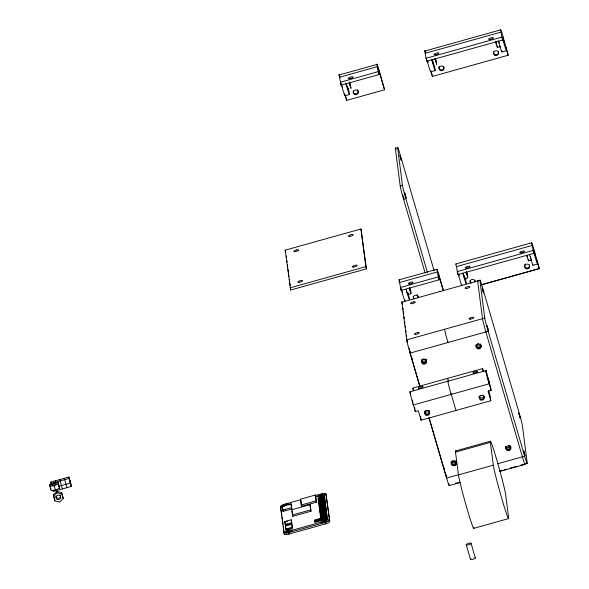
<?xml version="1.0" encoding="UTF-8"?>
<svg xmlns="http://www.w3.org/2000/svg" width="589" height="589" viewBox="0 0 589 589"><rect width="100%" height="100%" fill="white"/><g stroke="black" fill="none" stroke-linecap="round" stroke-linejoin="round"><path stroke-width="0.88" d="M531.631 242.808L533.767 253.373L457.977 274.548L455.842 263.975L531.631 242.808A11.029 0.464 74.4 0 1 534.201 250.318L539.296 268.613L481.132 284.862L539.296 268.591L536.984 260.713L537.374 262.451A11.029 0.464 74.4 0 1 536.726 262.046A11.029 0.464 74.4 0 1 533.465 250.995L533.767 253.373M510.361 446.219C509.721 448.06 506.901 448.317 505.892 446.668M455.768 461.504C455.142 463.212 452.551 463.565 451.483 462.1M53.356 494.915L56.853 491.447L61.698 492.588L63.214 498.515L59.717 501.983L54.873 500.841L53.356 494.915L54.482 498.758M53.525 496.225L57.023 492.757L56.853 491.447M509.699 445.682L508.601 446.455M49.704 484.843L53.783 482.98L58.039 482.509L59.32 486.867L59.496 488.259L55.418 490.122L51.162 490.585L49.704 484.843L50.978 489.194M49.881 486.234L54.144 485.763L58.223 483.9L58.039 482.509M453.979 461.702L451.999 461.275M424.065 359.047L424.117 359.032A2.518 2.422 -7.4 0 1 422.762 359.054M454.215 465.148L454.833 464.942M314.526 521.294L327.256 517.731M379.471 71.534L384.558 89.793L378.241 68.442L379.036 74.56L341.134 85.147L338.999 75.024L376.894 64.437A11.029 0.398 74.2 0 1 379.53 71.961M430.876 71.159L432.414 76.43L508.204 55.241L505.899 47.356L506.054 48.018A11.029 0.464 74.4 0 1 505.811 49.181A11.029 0.464 74.4 0 1 502.373 37.637L502.682 40.023L426.885 61.19L426.038 58.289L424.75 51.066L500.547 29.899A11.029 0.53 74.5 0 1 503.065 36.584M339.639 77.203L377.534 66.616L378.381 69.517M425.391 53.246L501.18 32.078L500.547 29.899M340.287 82.239L378.182 71.652L376.894 64.437M426.038 58.289L501.828 37.114L501.18 32.078M495.747 42.349L497.425 47.488L500.459 46.641M344.948 95.808L349.491 94.534M430.699 71.851L435.249 70.584M501.946 51.95L506.488 50.683M345.125 95.116L346.663 100.38L384.558 89.778M425.177 273.105L403.568 199.2A11.029 0.464 74.4 0 1 400.196 185.969L395.337 148.281L397.612 147.648A11.029 0.464 74.4 0 1 400.189 154.752L434.145 270.881M400.196 185.969L402.471 185.329L397.612 147.648M403.568 199.2L405.843 198.567A11.029 0.464 74.4 0 1 402.471 185.329M285.179 250.156L360.969 228.981L366.468 268.842L290.679 290.016L285.179 250.156L285.812 252.328M290.038 287.837L365.835 266.662L360.969 228.981M443.348 290.833L438.268 273.716L439.055 279.834L401.161 290.414L399.025 279.849L436.92 269.261M399.666 282.47L437.561 271.89L436.92 269.71A11.029 0.464 74.4 0 1 439.497 276.808L443.443 290.671M456.475 266.603L532.272 245.429M400.314 287.513L438.209 276.926L437.561 271.89M457.13 271.639L532.92 250.472M406.351 289.361C406.609 297.379 413.743 294.898 409.775 288.183M463.168 273.487C464.198 282.624 470.471 278.266 466.333 271.426M526.831 255.707L528.517 260.846L531.543 259.999L531.249 259.374M533.03 265.308L537.58 264.041M524.976 463.955L527.251 463.315L522.391 425.633A11.029 0.464 74.4 0 0 519.019 412.396L482.487 287.469A11.029 0.464 74.4 0 0 479.91 280.371L401.853 302.201L406.712 339.882A11.029 0.464 74.4 0 0 410.077 353.091L419.847 386.524M479.91 280.371L484.776 318.053L406.704 339.86L407.352 342.062M484.776 318.053A11.029 0.464 74.4 0 0 488.141 331.29L410.077 353.091L409.988 352.436L420.023 386.745M68.898 477.024L69.075 478.415L50.89 483.495L50.706 482.104L68.898 477.024L71.416 486.404L53.224 491.484L53.047 490.092M58.966 486.286L70.334 483.105L71.416 486.404M413.294 390.905L412.926 388.055L482.656 368.581L483.407 371.144M413.279 404.996A11.029 0.464 74.4 0 1 409.907 391.766L486.058 370.584L490.74 387.68L491.108 390.433L488.075 391.28L490.836 400.726L421.106 420.2L418.345 410.761L415.319 411.608L413.191 404.341L413.279 404.996L489.069 383.829L488.988 383.174L491.108 390.433M455.503 450.968L490.372 441.227M473.74 527.199A28.353 1.185 74.4 0 1 467.114 508.94A28.353 1.185 74.4 0 1 458.448 474.903L455.511 452.116L490.372 442.376A28.353 1.185 74.4 0 1 496.998 460.642A28.353 1.185 74.4 0 1 505.664 494.672L508.601 517.459A28.353 1.185 74.4 0 1 501.975 499.2A28.353 1.185 74.4 0 1 493.31 465.163L490.372 442.376M315.336 495.04L300.478 499.185L301.229 505.016L301.612 506.319L316.47 502.174L315.336 495.04L316.47 502.174M315.196 495.68L321.255 493.987A4.727 1.311 -16.3 0 1 325.975 494.031L329.737 521.331A4.727 1.311 -16.3 0 1 325.356 523.915L288.978 534.083A4.727 1.311 -16.3 0 1 284.259 534.039L280.497 506.731A4.727 1.311 -16.3 0 1 284.877 504.147L300.464 499.789M281.255 506.518L280.497 506.731L281.844 515.316M317.633 496.358L315.785 496.873L315.402 495.57M325.216 494.237A3.939 1.09 -16.3 0 0 319.407 494.878A3.939 1.09 -16.3 0 0 319.65 496.777A3.939 1.09 -16.3 0 0 325.216 494.237L325.975 494.031L329.737 521.331M290.981 503.867L282.19 506.326L282.676 510.089L283.059 511.399L291.849 508.94L290.981 503.867L291.849 508.94M318.237 498.927L324.605 497.145M282.676 510.089L291.467 507.637M318.384 500.068L324.753 498.294M301.229 505.016L316.087 500.864M318.531 501.21L324.9 499.435M309.947 504.648L291.754 509.735L292.431 514.992L292.814 516.295L311.007 511.215L309.947 504.648L311.007 511.215M318.678 502.358L325.047 500.576M318.826 503.499L325.194 501.725M318.973 504.64L325.342 502.866M319.12 505.789L325.489 504.007M319.267 506.93L325.636 505.156M292.431 514.992L310.624 509.912M319.415 508.071L325.783 506.297M319.562 509.22L325.931 507.438M319.709 510.361L326.078 508.587M319.856 511.502L326.225 509.728M284.848 521.567L291.216 519.793L291.467 520.661L291.857 523.643L285.488 525.417L284.848 521.567L285.488 525.417M320.004 512.651L326.372 510.869M458.956 474.601L446.602 478.025L429.109 418.197M497.72 463.742L524.674 456.217A11.029 0.464 74.4 0 0 527.251 463.315M458.448 474.903L493.31 465.163M320.151 513.792L326.52 512.018M285.231 524.549L291.599 522.767L291.216 519.793M320.306 514.933L326.667 513.159M320.453 516.082L326.814 514.3M285.422 526.036L291.791 524.262L292.048 525.13L292.431 528.112L286.063 529.886L285.422 526.036L286.063 529.886M320.6 517.223L326.961 515.449M327.109 516.59L314.379 520.153L314.673 522.436L327.403 518.88L324.458 496.004L318.089 497.779L321.042 520.654M285.812 529.018L292.173 527.236L291.791 524.262M455.363 483.429L459.766 482.192M499.428 471.119L502.071 470.375M503.838 469.889L506.481 469.146M510 468.167L517.054 466.194M520.58 465.207L524.983 463.977A11.029 0.464 74.4 0 1 522.406 456.88L485.866 331.924A11.029 0.464 74.4 0 1 482.501 318.686L477.635 281.005A11.029 0.464 74.4 0 1 477.988 281.181M449.179 485.601L460.635 482.398M499.413 471.568L524.976 464.434M284.59 532.368L283.832 532.581A4.727 1.311 -16.3 0 0 288.551 532.625L324.929 522.465A4.727 1.311 -16.3 0 0 329.31 519.881L328.552 520.094A3.939 1.09 -16.3 0 1 322.986 522.627A3.939 1.09 -16.3 0 1 322.743 520.735A3.939 1.09 -16.3 0 1 328.552 520.094M292.173 530.255A3.939 1.09 -16.3 0 0 286.364 530.895A3.939 1.09 -16.3 0 0 286.607 532.787A3.939 1.09 -16.3 0 0 292.173 530.255L320.968 522.207M473.74 528.348L508.609 518.607M454.325 461.29L454.377 461.275A2.518 0.699 -16.3 0 0 452.654 461.975M478.732 343.777L478.084 343.888A2.518 2.422 -7.4 0 1 477.429 343.829M57.023 492.757L61.867 493.899L63.214 498.515M467.88 277.787L466.201 272.641M411.063 293.653L409.384 288.507M500.164 46.016L500.356 46.509M403.796 198.471L403.421 197.374M496.358 43.954L496.615 44.609L496.483 43.844M342.518 87.327L342.238 86.465M402.545 292.6L402.265 291.739M410.209 352.119L409.915 351.221M446.749 477.068L446.455 476.17M66.866 487.677L64.348 478.297M62.316 488.944L59.806 479.564M50.706 482.104L51.515 484.578M530.976 258.564L530.255 256.222M527.442 257.305L526.941 255.611M412.484 400.233L412.646 400.741M496.203 43.461L495.68 41.628M427.989 62.515L427.467 60.682M459.074 275.873L458.728 274.665M409.443 348.835L409.62 349.424M412.941 402.537L413.117 403.126M501.828 37.114L502.682 40.023M432.459 59.754L434.807 67.919A11.029 0.464 74.4 0 1 434.726 69.524A11.029 0.464 74.4 0 1 431.627 59.364M431.015 71.151L432.414 76.43M488.141 331.29L524.674 456.217M464.279 275.608L466.127 282.352A11.029 0.464 74.4 0 1 462.976 273.657M508.425 445.498L508.83 446.882M488.539 390.411L490.276 396.345L490.836 400.726M378.182 71.652L379.036 74.56M438.209 276.926L439.055 279.834M405.843 198.567L427.452 272.471M455.974 410.459L451.086 393.754L451.174 394.416A11.029 0.464 74.4 0 1 447.802 381.179M347.679 87.039L349.056 91.877A11.029 0.464 74.4 0 1 348.975 93.474A11.029 0.464 74.4 0 1 345.876 83.321M407.706 292.313L409.318 298.218A11.029 0.464 74.4 0 1 406.16 289.523M453.854 460.745L454.259 462.122M345.522 95.985L346.663 100.38M402.493 304.38L401.853 302.201A11.029 0.464 74.4 0 1 401.97 301.87M471.075 543.389A2.518 0.699 -16.3 0 1 467.467 545.002A2.518 0.699 -16.3 0 1 467.394 543.765A2.518 0.699 -16.3 0 1 471.075 543.389L475.323 557.916M448.766 483.694L449.193 485.152A11.029 0.464 74.4 0 1 446.617 478.047L429.028 417.542M466.216 544.715L470.464 559.241M412.926 388.055L413.677 390.617M409.907 391.766L410.548 393.945M365.835 266.662L366.468 268.842M325.356 523.915L324.9 522.244M300.545 499.715L300.927 501.025M291.599 522.767L291.857 523.643M292.173 527.236L292.431 528.112M285.334 509.352L285.717 510.656M286.909 520.993L287.16 521.869M287.292 523.974L287.55 524.843M287.866 528.443L288.124 529.312M288.978 534.083L288.522 532.404M58.223 483.9L59.496 488.259M54.144 485.763L55.418 490.122M498.773 41.502L499.17 42.872M495.879 41.134L496.129 42.018M495.85 41.48L496.196 42.739M435.212 58.421L435.985 61.543L435.043 58.561M435.109 59.283L436.788 64.429L435.499 58.952M432.076 60.13L433.762 65.276L433.46 63.605M466.304 271.772L467.07 274.901L466.135 271.919M409.488 287.646L410.261 290.767L409.318 287.793M349.491 82.026L351.037 88.379L349.358 83.24M346.325 84.087L348.011 89.226L347.908 88.431M403.251 196.792L402.751 194.966M527.118 255.464L527.442 256.686M427.813 61.16L427.989 61.793M458.905 274.518L459.074 275.144M349.638 82.997L350.234 85.493L349.292 82.519M401.735 289.906L401.912 290.539M341.708 84.632L341.885 85.265M445.932 474.329L446.101 474.955M409.561 349.999L409.245 348.791M69.075 478.415L70.334 483.105M412.594 401.278L412.322 400.196M402.412 291.607L402.545 292.122M342.386 86.333L342.518 86.848M446.661 476.214L446.779 476.715M410.121 351.265L410.238 351.758M497.123 45.817L497.425 47.488M528.215 259.175L528.517 260.846M464.552 276.955L464.846 278.634M407.735 292.829L407.934 293.705M414.737 407.802L414.95 408.847M508.204 55.256L503.124 36.997M486.058 370.584L486.337 372.771L485.704 370.591A11.029 0.464 74.4 0 0 489.069 383.829M482.656 368.581L483.024 371.431M457.668 272.162L457.977 274.548M426.583 58.812L426.885 61.19M447.89 341.848L447.971 342.511A11.029 0.464 74.4 0 1 444.607 329.273M447.795 378.315L448.222 381.679M444.099 467.718L444.408 470.125M420.656 416.695L421.106 420.2M411.807 357.287L412.013 358.9M400.954 288.831L401.161 290.414M402.95 307.973L403.185 309.762M403.413 311.559L403.767 314.254M404.113 316.941L404.341 318.737M404.687 321.425L404.923 323.221M405.269 325.916L405.497 327.705M405.85 330.4L406.079 332.196M406.425 334.883L406.66 336.68M407.006 339.374L407.249 341.303M415.112 409.996L415.319 411.608M340.928 83.557L341.134 85.147M321.565 496.394L321.616 496.799M321.27 496.895L324.222 519.763M286.276 255.921L286.512 257.717M286.858 260.404L287.086 262.201M287.439 264.895L287.785 267.583M288.014 269.379L288.36 272.066M288.595 273.863L288.941 276.558M289.287 279.245L289.523 281.041M289.751 282.838L290.097 285.525M290.333 287.322L290.679 290.016M317.559 519.262L317.854 521.545M300.861 500.495L301.273 503.676M292.137 511.038L292.814 516.295M282.668 508.388L283.059 511.399M282.072 517.098L282.418 519.77M282.646 521.552L282.992 524.232M283.221 526.014L283.567 528.686M283.795 530.468L284.259 534.039M61.698 492.588L61.867 493.899M55.256 480.838L55.432 482.229M54.703 499.524L54.873 500.841M430.655 71.114A11.029 0.464 74.4 0 1 427.077 60.638M424.757 51.096A11.029 0.464 74.4 0 1 424.941 50.875M425.177 51.442A11.029 0.464 74.4 0 1 425.494 52.311M443.576 66.255A2.503 2.4 -7.4 0 1 442.103 69.811A2.503 2.4 -7.4 0 1 438.923 67.558M439.004 66.932A2.503 2.4 -7.4 0 1 439.247 66.343M498.404 51.589A2.503 2.4 -7.4 0 1 496.026 54.659A2.503 2.4 -7.4 0 1 493.575 51.685M501.835 50.838A11.029 0.464 74.4 0 1 498.323 40.737M357.42 89.719A2.503 2.4 -7.4 0 1 356.345 93.761A2.503 2.4 -7.4 0 1 353.253 90.883M344.904 95.072A11.029 0.464 74.4 0 1 341.075 83.667M339.006 75.046A11.029 0.464 74.4 0 1 339.573 75.79M339.927 76.798A11.029 0.464 74.4 0 1 340.125 77.402M344.639 93.725A11.029 0.464 74.4 0 1 344.837 94.689M529.489 264.94A2.503 2.4 -7.4 0 1 527.111 268.017A2.503 2.4 -7.4 0 1 524.659 265.043M524.902 264.461A2.503 2.4 -7.4 0 1 525.3 263.953M533.03 264.859A11.029 0.464 74.4 0 1 529.673 255.022M474.918 280.187A2.503 2.4 -7.4 0 1 474.69 282.013M471.288 282.963A2.503 2.4 -7.4 0 1 470.015 280.909M470.478 282.985A2.503 2.4 -7.4 0 1 471.951 279.429A2.503 2.4 -7.4 0 1 475.124 281.682M461.783 284.759A11.029 0.464 74.4 0 1 458.426 274.923M455.834 263.975A11.029 0.464 74.4 0 1 456.033 264.24M404.974 301.075A11.029 0.464 74.4 0 1 401.035 288.713M399.025 279.849A11.029 0.464 74.4 0 1 399.607 281.086M404.768 299.492A11.029 0.464 74.4 0 1 404.974 300.633M418.109 296.053A2.503 2.4 -7.4 0 1 417.881 297.887M414.472 298.837A2.503 2.4 -7.4 0 1 413.279 296.157M416.924 294.618A2.503 2.4 -7.4 0 1 417.446 294.993M413.662 298.851A2.503 2.4 -7.4 0 1 415.135 295.295A2.503 2.4 -7.4 0 1 418.315 297.555M60.233 494.878A2.363 2.268 -7.4 0 1 58.841 498.235A2.363 2.268 -7.4 0 1 55.837 496.107M280.924 508.182A4.727 1.311 -16.3 0 1 281.203 507.585M325.989 495.077A4.727 1.311 -16.3 0 1 326.394 495.482M324.627 522.215A1.966 0.545 -16.3 0 1 325.607 521.935M321.785 496.225A1.892 0.523 -16.3 0 1 322.257 496.115M288.735 532.22A1.966 0.545 -16.3 0 1 289.692 532.029M282.462 506.982A3.939 1.09 -16.3 0 1 282.05 505.568A3.939 1.09 -16.3 0 1 287.101 503.956A3.939 1.09 -16.3 0 1 288.396 505.09M284.642 506.098A1.892 0.523 -16.3 0 1 283.434 505.634A1.892 0.523 -16.3 0 1 286.283 504.729A1.892 0.523 -16.3 0 1 286.011 505.664M455.511 452.116A28.353 1.185 74.4 0 1 456.026 451.675M510.472 446.278A2.518 2.422 -7.4 0 1 508.66 449.93A2.518 2.422 -7.4 0 1 505.863 446.963M510.626 446.006A2.518 2.422 -7.4 0 1 508.557 449.076A2.518 2.422 -7.4 0 1 505.686 446.742M455.908 461.548A2.518 2.422 -7.4 0 1 455.334 464.669A2.518 2.422 -7.4 0 1 452.043 464.611A2.518 2.422 -7.4 0 1 451.66 461.474M451.94 461.128A2.518 2.422 -7.4 0 1 452.462 460.738M455.15 460.782A2.518 2.422 -7.4 0 1 455.643 461.202M456.055 461.253A2.518 2.422 -7.4 0 1 453.986 464.323A2.518 2.422 -7.4 0 1 451.115 461.982M477.642 281.034A11.029 0.464 74.4 0 1 477.996 281.203M439.747 291.614A11.029 0.464 74.4 0 1 439.865 291.283M402.442 303.011A11.029 0.464 74.4 0 1 402.537 303.269M480.742 344.19A2.518 2.422 -7.4 0 1 476.148 344.955M480.911 345.5A2.518 2.422 -7.4 0 1 476.045 345.699M480.293 344.072A2.518 2.422 -7.4 0 1 480.543 347.341A2.518 2.422 -7.4 0 1 477.164 347.871A2.518 2.422 -7.4 0 1 476.376 344.683M426.149 359.526A2.518 2.422 -7.4 0 1 421.525 360.115M426.407 360.21A2.518 2.422 -7.4 0 1 421.452 360.851M426.421 360.416A2.518 2.422 -7.4 0 1 425.074 363.273A2.518 2.422 -7.4 0 1 421.93 362.5A2.518 2.422 -7.4 0 1 422.232 359.386M425.236 358.973A2.518 2.422 -7.4 0 1 426.193 359.879M483.944 396.095A2.518 2.422 -7.4 0 1 479.078 396.287M484.07 396.154A2.518 2.422 -7.4 0 1 481.736 399.298A2.518 2.422 -7.4 0 1 479.21 396.353M483.046 395.013A2.518 2.422 -7.4 0 1 481.935 395.683L481.287 395.793A2.518 2.422 -7.4 0 1 480.013 395.521M429.44 410.805A2.518 2.422 -7.4 0 1 424.478 411.439M429.278 410.908A2.518 2.422 -7.4 0 1 427.393 414.523A2.518 2.422 -7.4 0 1 424.662 411.497M428.402 410.327A2.518 2.422 -7.4 0 1 427.879 410.71L427.268 410.953A2.518 2.422 -7.4 0 1 425.361 410.717M474.97 557.643A2.518 0.699 -16.3 0 1 472.938 559.292A2.518 0.699 -16.3 0 1 470.773 558.792M395.337 148.281A11.029 0.464 74.4 0 1 395.558 148.156M396.022 149.348A11.029 0.464 74.4 0 1 396.117 149.628M404.776 193.096L406.115 197.904L404.776 193.096M487.074 325.813L488.421 330.628L487.074 325.813M488.001 378.337L489.349 383.189L488.001 378.337M319.017 498.058L320.512 497.698L319.017 498.058M319.459 501.489L320.953 501.129L319.459 501.489M319.753 503.779L321.248 503.418L319.753 503.779M320.048 506.061L321.542 505.701L320.048 506.061M322.492 499.457L323.987 499.097L322.492 499.457M320.342 508.351L321.837 507.99L320.342 508.351M322.794 501.74L324.274 501.386L322.794 501.74M320.637 510.634L322.139 510.28L320.637 510.634M323.081 504.029L324.583 503.669L323.081 504.029M323.376 506.319L324.878 505.958L323.376 506.319M321.226 515.213L322.728 514.852L321.226 515.213M323.523 507.46L325.025 507.1L323.523 507.46M323.67 508.601L325.172 508.248L323.67 508.601M321.52 517.495L323.022 517.142L321.52 517.495M323.972 510.891L325.467 510.53L323.972 510.891M324.267 513.181L325.761 512.82L324.267 513.181M324.561 515.463L326.056 515.11L324.561 515.463M325.003 518.894L326.497 518.541L325.003 518.894M315.329 520.396L316.801 520.094L315.329 520.396M318.656 520.647L320.121 520.286L318.656 520.647M318.524 519.491L319.974 519.152L318.524 519.491M319.194 499.155L320.652 498.817L319.194 499.155M319.341 500.304L320.799 500.024L319.341 500.304M322.235 497.123L323.685 496.785L322.235 497.123M322.382 498.272L323.832 497.933L322.382 498.272M319.643 502.586L321.093 502.248L319.643 502.586M322.676 500.554L324.134 500.216L322.676 500.554M319.937 504.876L321.388 504.537L319.937 504.876M322.971 502.844L324.429 502.505L322.971 502.844M320.232 507.166L321.682 506.827L320.232 507.166M323.265 505.134L324.723 504.795L323.265 505.134M320.526 509.448L321.977 509.11L320.526 509.448M320.821 511.738L322.279 511.458L320.821 511.738M320.968 512.879L322.426 512.54L320.968 512.879M323.854 509.706L325.312 509.426L323.854 509.706M321.115 514.028L322.573 513.748L321.115 514.028M324.149 511.996L325.607 511.708L324.149 511.996M321.41 516.31L322.868 516.03L321.41 516.31M324.443 514.278L325.901 513.939L324.443 514.278M321.704 518.6L323.162 518.261L321.704 518.6M321.852 519.741L323.309 519.461L321.852 519.741M324.738 516.568L326.196 516.229L324.738 516.568M324.892 517.709L326.35 517.429L324.892 517.709M315.49 521.523L316.941 521.184L315.49 521.523M454.922 465.604L454.296 465.811A2.518 2.422 -7.4 0 1 451.373 462.873A2.518 2.422 -7.4 0 1 455.407 461.54A2.518 2.422 -7.4 0 1 454.922 465.604M296.584 249.883L295.95 250.053A2.518 0.699 -16.3 0 0 294.176 251.628A2.518 0.699 -16.3 0 0 298.27 250.546A2.518 0.699 -16.3 0 0 296.584 249.883M413.264 301.936L412.624 302.098A2.518 0.699 -16.3 0 0 410.857 303.681A2.518 0.699 -16.3 0 0 414.95 302.599A2.518 0.699 -16.3 0 0 413.264 301.936M502.881 37.703L504.199 42.489L502.881 37.703M533.973 251.061L535.283 255.847L533.973 251.061M399.953 155.474L401.256 160.223L399.953 155.474M482.258 288.198L483.562 292.947L482.258 288.198M518.791 413.125L520.087 417.873L518.791 413.125M523.65 450.806L524.954 455.555L523.65 450.806M69.561 479.498L70.79 483.989L69.561 479.498M435.323 54.725A2.503 0.692 -16.3 0 0 438.857 53.113A2.503 0.692 -16.3 0 0 435.168 53.525A2.503 0.692 -16.3 0 0 435.323 54.725M440.314 70.489A2.503 2.4 -7.4 0 0 444.04 68.324A2.503 2.4 -7.4 0 0 440.263 66.321A2.503 2.4 -7.4 0 0 440.314 70.489M489.893 39.485A2.503 0.692 -16.3 0 0 493.427 37.873A2.503 0.692 -16.3 0 0 489.739 38.278A2.503 0.692 -16.3 0 0 489.893 39.485M494.885 55.241A2.503 2.4 -7.4 0 0 498.611 53.084A2.503 2.4 -7.4 0 0 494.834 51.081A2.503 2.4 -7.4 0 0 494.885 55.241M349.572 78.683A2.503 0.692 -16.3 0 0 353.106 77.071A2.503 0.692 -16.3 0 0 349.417 77.476A2.503 0.692 -16.3 0 0 349.572 78.683M354.563 94.439A2.503 2.4 -7.4 0 0 358.289 92.282A2.503 2.4 -7.4 0 0 354.512 90.279A2.503 2.4 -7.4 0 0 354.563 94.439M525.97 268.599A2.503 2.4 -7.4 0 0 529.695 266.442A2.503 2.4 -7.4 0 0 525.925 264.439A2.503 2.4 -7.4 0 0 525.97 268.599M520.985 252.843A2.503 0.692 -16.3 0 0 524.519 251.231A2.503 0.692 -16.3 0 0 520.831 251.636A2.503 0.692 -16.3 0 0 520.985 252.843M466.414 268.083A2.503 0.692 -16.3 0 0 469.948 266.471A2.503 0.692 -16.3 0 0 466.26 266.876A2.503 0.692 -16.3 0 0 466.414 268.083M409.598 283.95A2.503 0.692 -16.3 0 0 413.132 282.345A2.503 0.692 -16.3 0 0 409.443 282.749A2.503 0.692 -16.3 0 0 409.598 283.95M52.9 485.255A2.363 0.655 -16.3 0 0 56.235 483.738A2.363 0.655 -16.3 0 0 52.752 484.121A2.363 0.655 -16.3 0 0 52.9 485.255M57.214 499.362A2.363 2.268 -7.4 0 0 60.733 497.322A2.363 2.268 -7.4 0 0 57.162 495.43A2.363 2.268 -7.4 0 0 57.214 499.362M287.498 532.051A1.966 0.545 -16.3 0 0 290.274 530.785A1.966 0.545 -16.3 0 0 287.373 531.101A1.966 0.545 -16.3 0 0 287.498 532.051M320.578 496.012A1.892 0.523 -16.3 0 0 323.243 494.789A1.892 0.523 -16.3 0 0 320.46 495.099A1.892 0.523 -16.3 0 0 320.578 496.012M323.876 521.891A1.966 0.545 -16.3 0 0 326.659 520.624A1.966 0.545 -16.3 0 0 323.751 520.941A1.966 0.545 -16.3 0 0 323.876 521.891M480.58 399.902A2.518 2.422 -7.4 0 0 484.291 397.656A2.518 2.422 -7.4 0 0 480.447 395.712A2.518 2.422 -7.4 0 0 480.58 399.902M474.138 373.176A2.518 0.699 -16.3 0 0 477.701 371.556A2.518 0.699 -16.3 0 0 473.983 371.961A2.518 0.699 -16.3 0 0 474.138 373.176M425.921 415.098A2.518 2.422 -7.4 0 0 429.72 412.992A2.518 2.422 -7.4 0 0 425.957 410.908A2.518 2.422 -7.4 0 0 425.921 415.098M419.567 388.416A2.518 0.699 -16.3 0 0 423.13 386.796A2.518 0.699 -16.3 0 0 419.412 387.201A2.518 0.699 -16.3 0 0 419.567 388.416M415.738 334.361A2.518 0.699 -16.3 0 0 419.302 332.741A2.518 0.699 -16.3 0 0 415.584 333.146A2.518 0.699 -16.3 0 0 415.738 334.361M466.355 288.448A2.518 0.699 -16.3 0 0 469.912 286.821A2.518 0.699 -16.3 0 0 466.194 287.233A2.518 0.699 -16.3 0 0 466.355 288.448M470.309 319.12A2.518 0.699 -16.3 0 0 473.873 317.493A2.518 0.699 -16.3 0 0 470.155 317.905A2.518 0.699 -16.3 0 0 470.309 319.12M422.85 363.877A2.518 2.422 -7.4 0 0 426.598 361.698A2.518 2.422 -7.4 0 0 422.799 359.68A2.518 2.422 -7.4 0 0 422.85 363.877M507.151 450.313A2.518 2.422 -7.4 0 0 510.906 448.141A2.518 2.422 -7.4 0 0 507.107 446.123A2.518 2.422 -7.4 0 0 507.151 450.313M477.421 348.629A2.518 2.422 -7.4 0 0 481.169 346.457A2.518 2.422 -7.4 0 0 477.37 344.44A2.518 2.422 -7.4 0 0 477.421 348.629M299.065 282.308A2.518 0.699 -16.3 0 0 302.621 280.688A2.518 0.699 -16.3 0 0 298.91 281.1A2.518 0.699 -16.3 0 0 299.065 282.308M349.675 236.395A2.518 0.699 -16.3 0 0 353.238 234.775A2.518 0.699 -16.3 0 0 349.52 235.18A2.518 0.699 -16.3 0 0 349.675 236.395M353.636 267.067A2.518 0.699 -16.3 0 0 357.192 265.448A2.518 0.699 -16.3 0 0 353.481 265.853A2.518 0.699 -16.3 0 0 353.636 267.067"/></g></svg>
